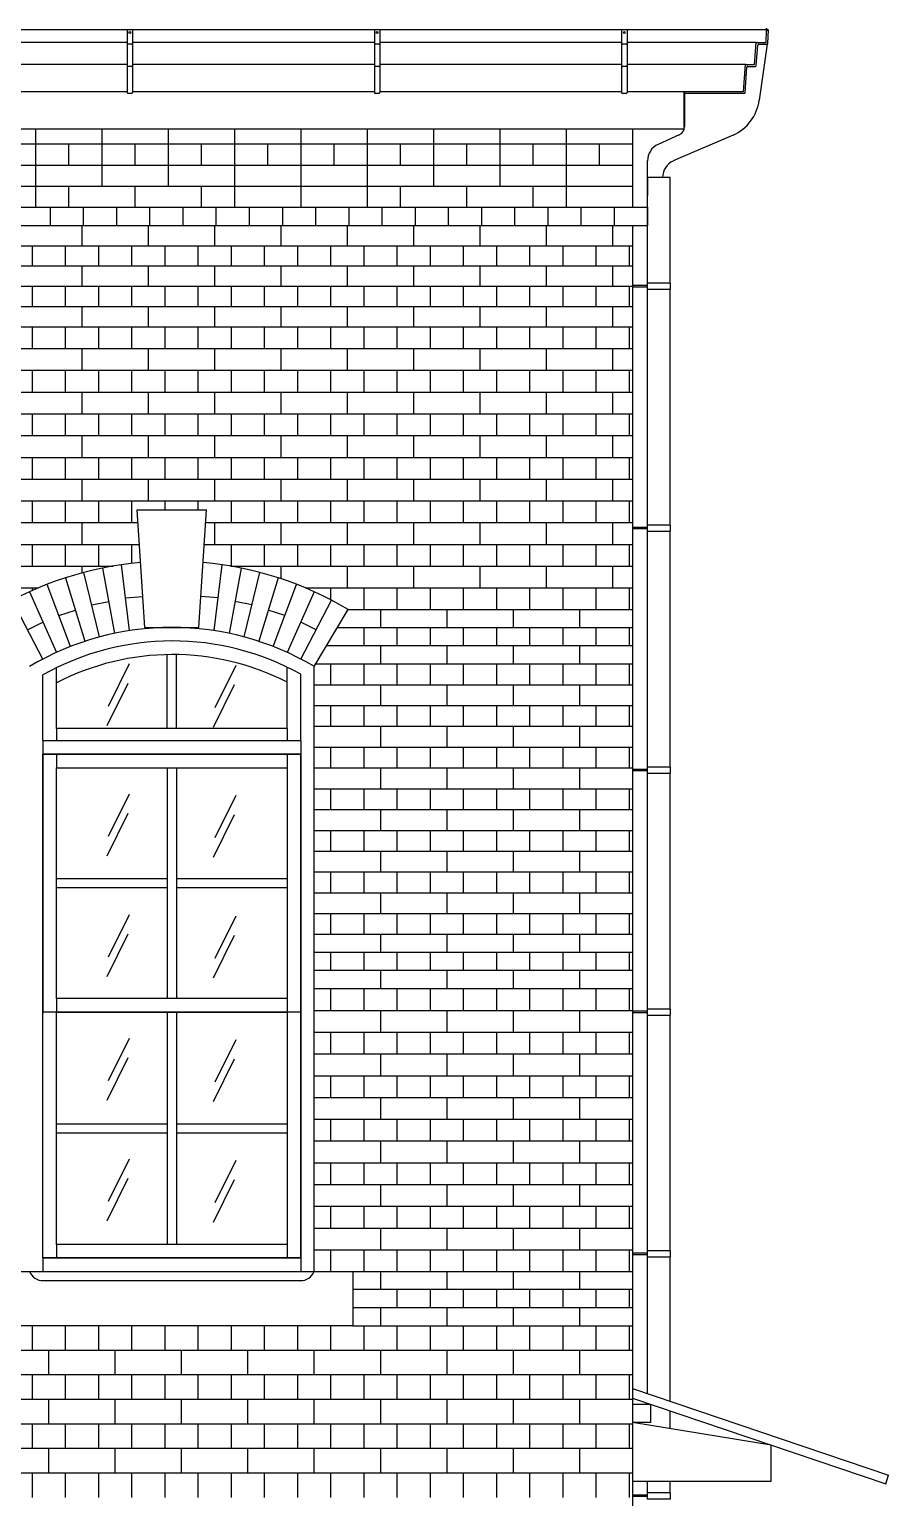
# Model space of a CAD drawing. Extents: x 101185 to 134825, y -129942 to -106182.
# Drawn here: x 125699 to 128549, y -121328 to -116461 of the extents above; entities that cross this region are included whole.
import ezdxf

# ---------------------------------------------------------------- set-up
doc = ezdxf.new("R2010")
doc.units = 0
doc.header["$LTSCALE"] = 50
doc.header["$MEASUREMENT"] = 0
for name, color, linetype in [('ele-3', 6, 'CONTINUOUS'), ('h', 5, 'CONTINUOUS'), ('HAT', 5, 'CONTINUOUS'), ('HATCH', 5, 'CONTINUOUS'), ('W-1', 3, 'CONTINUOUS'), ('WID', 4, 'CONTINUOUS')]:
    doc.layers.add(name, color=color, linetype=linetype)

msp = doc.modelspace()

# ---------------------------------------------------------------- linework, layer by layer
at = {"layer": 'ele-3'}
for p, q in [((123086.9, -117178.5), (127699.4, -117178.5)), ((123086.9, -117245.7), (127699.4, -117245.7)), ((123087.9, -117312.9), (127699.4, -117312.9)), ((123086.9, -117380.1), (127699.4, -117380.1)), ((123086.9, -117447.3), (127699.4, -117447.3)), ((126756.9, -118384.7), (127699.4, -118384.7)), ((127699.4, -118444.7), (126721.2, -118444.7)), ((127699.4, -118504.7), (126685.5, -118504.7)), ((126649.7, -118564.7), (127699.4, -118564.7)), ((127699.4, -119461.3), (126644.4, -119461.3)), ((127699.4, -119521.3), (126644.4, -119521.3)), ((127699.4, -119581.3), (126644.4, -119581.3)), ((127699.4, -119641.3), (126644.4, -119641.3)), ((126771.9, -120578.8), (127699.4, -120578.8)), ((127699.4, -120638.8), (126771.9, -120638.8)), ((127699.4, -120698.8), (126771.9, -120698.8)), ((126771.9, -120758.8), (127699.4, -120758.8))]:
    msp.add_line(p, q, dxfattribs=at)
for points in [[(125769.4, -117111.3), (125769.4, -117051.3)], [(125879.4, -117111.3), (125879.4, -117051.3)], [(125989.4, -117111.3), (125989.4, -117051.3)], [(126099.4, -117111.3), (126099.4, -117051.3)], [(126209.4, -117111.3), (126209.4, -117051.3)], [(126319.4, -117111.3), (126319.4, -117051.3)], [(126429.4, -117111.3), (126429.4, -117051.3)], [(126539.4, -117111.3), (126539.4, -117051.3)], [(126649.4, -117111.3), (126649.4, -117051.3)], [(126759.4, -117111.3), (126759.4, -117051.3)], [(126869.4, -117111.3), (126869.4, -117051.3)], [(126979.4, -117111.3), (126979.4, -117051.3)], [(127089.4, -117111.3), (127089.4, -117051.3)], [(127199.4, -117111.3), (127199.4, -117051.3)], [(127309.4, -117111.3), (127309.4, -117051.3)], [(127419.4, -117111.3), (127419.4, -117051.3)], [(127529.4, -117111.3), (127529.4, -117051.3)], [(127639.4, -117111.3), (127639.4, -117051.3)], [(125874.4, -117178.5), (125874.4, -117111.3)], [(126094.4, -117178.5), (126094.4, -117111.3)], [(126314.4, -117178.5), (126314.4, -117111.3)], [(126534.4, -117178.5), (126534.4, -117111.3)], [(126754.4, -117178.5), (126754.4, -117111.3)], [(126974.4, -117178.5), (126974.4, -117111.3)], [(127194.4, -117178.5), (127194.4, -117111.3)], [(127414.4, -117178.5), (127414.4, -117111.3)], [(127634.4, -117178.5), (127634.4, -117111.3)], [(125709.4, -117245.7), (125709.4, -117178.5)], [(125819.4, -117245.7), (125819.4, -117178.5)], [(125929.4, -117245.7), (125929.4, -117178.5)], [(126039.4, -117245.7), (126039.4, -117178.5)], [(126149.4, -117245.7), (126149.4, -117178.5)], [(126259.4, -117245.7), (126259.4, -117178.5)], [(126369.4, -117245.7), (126369.4, -117178.5)], [(126479.4, -117245.7), (126479.4, -117178.5)], [(126589.4, -117245.7), (126589.4, -117178.5)], [(126699.4, -117245.7), (126699.4, -117178.5)], [(126809.4, -117245.7), (126809.4, -117178.5)], [(126919.4, -117245.7), (126919.4, -117178.5)], [(127029.4, -117245.7), (127029.4, -117178.5)], [(127139.4, -117245.7), (127139.4, -117178.5)], [(127249.4, -117245.7), (127249.4, -117178.5)], [(127359.4, -117245.7), (127359.4, -117178.5)], [(127469.4, -117245.7), (127469.4, -117178.5)], [(127579.4, -117245.7), (127579.4, -117178.5)], [(127689.4, -117245.7), (127689.4, -117178.5)], [(125874.4, -117312.9), (125874.4, -117245.7)], [(126094.4, -117312.9), (126094.4, -117245.7)], [(126314.4, -117312.9), (126314.4, -117245.7)], [(126534.4, -117312.9), (126534.4, -117245.7)], [(126754.4, -117312.9), (126754.4, -117245.7)], [(126974.4, -117312.9), (126974.4, -117245.7)], [(127194.4, -117312.9), (127194.4, -117245.7)], [(127414.4, -117312.9), (127414.4, -117245.7)], [(127634.4, -117312.9), (127634.4, -117245.7)], [(125709.4, -117380.1), (125709.4, -117312.9)], [(125819.4, -117380.1), (125819.4, -117312.9)], [(125929.4, -117380.1), (125929.4, -117312.9)], [(126039.4, -117380.1), (126039.4, -117312.9)], [(126149.4, -117380.1), (126149.4, -117312.9)], [(126259.4, -117380.1), (126259.4, -117312.9)], [(126369.4, -117380.1), (126369.4, -117312.9)], [(126479.4, -117380.1), (126479.4, -117312.9)], [(126589.4, -117380.1), (126589.4, -117312.9)], [(126699.4, -117380.1), (126699.4, -117312.9)], [(126809.4, -117380.1), (126809.4, -117312.9)], [(126919.4, -117380.1), (126919.4, -117312.9)], [(127029.4, -117380.1), (127029.4, -117312.9)], [(127139.4, -117380.1), (127139.4, -117312.9)], [(127249.4, -117380.1), (127249.4, -117312.9)], [(127359.4, -117380.1), (127359.4, -117312.9)], [(127469.4, -117380.1), (127469.4, -117312.9)], [(127579.4, -117380.1), (127579.4, -117312.9)], [(127689.4, -117380.1), (127689.4, -117312.9)], [(125874.4, -117447.3), (125874.4, -117380.1)], [(126094.4, -117447.3), (126094.4, -117380.1)], [(126314.4, -117447.3), (126314.4, -117380.1)], [(126534.4, -117447.3), (126534.4, -117380.1)], [(126754.4, -117447.3), (126754.4, -117380.1)], [(126974.4, -117447.3), (126974.4, -117380.1)], [(127194.4, -117447.3), (127194.4, -117380.1)], [(127414.4, -117447.3), (127414.4, -117380.1)], [(127634.4, -117447.3), (127634.4, -117380.1)], [(126864.4, -118444.7), (126864.4, -118384.7)], [(127084.4, -118444.7), (127084.4, -118384.7)], [(127304.4, -118444.7), (127304.4, -118384.7)], [(127524.4, -118444.7), (127524.4, -118384.7)], [(126809.4, -118504.7), (126809.4, -118444.7)], [(126919.4, -118504.7), (126919.4, -118444.7)], [(127029.4, -118504.7), (127029.4, -118444.7)], [(127139.4, -118504.7), (127139.4, -118444.7)], [(127249.4, -118504.7), (127249.4, -118444.7)], [(127359.4, -118504.7), (127359.4, -118444.7)], [(127469.4, -118504.7), (127469.4, -118444.7)], [(127579.4, -118504.7), (127579.4, -118444.7)], [(127689.4, -118504.7), (127689.4, -118444.7)], [(126864.4, -118564.7), (126864.4, -118504.7)], [(127084.4, -118564.7), (127084.4, -118504.7)], [(127304.4, -118564.7), (127304.4, -118504.7)], [(127524.4, -118564.7), (127524.4, -118504.7)], [(126864.4, -119521.3), (126864.4, -119461.3)], [(127084.4, -119521.3), (127084.4, -119461.3)], [(127304.4, -119521.3), (127304.4, -119461.3)], [(127524.4, -119521.3), (127524.4, -119461.3)], [(126699.4, -119581.3), (126699.4, -119521.3)], [(126809.4, -119581.3), (126809.4, -119521.3)], [(126919.4, -119581.3), (126919.4, -119521.3)], [(127029.4, -119581.3), (127029.4, -119521.3)], [(127139.4, -119581.3), (127139.4, -119521.3)], [(127249.4, -119581.3), (127249.4, -119521.3)], [(127359.4, -119581.3), (127359.4, -119521.3)], [(127469.4, -119581.3), (127469.4, -119521.3)], [(127579.4, -119581.3), (127579.4, -119521.3)], [(127689.4, -119581.3), (127689.4, -119521.3)], [(126864.4, -119641.3), (126864.4, -119581.3)], [(127084.4, -119641.3), (127084.4, -119581.3)], [(127304.4, -119641.3), (127304.4, -119581.3)], [(127524.4, -119641.3), (127524.4, -119581.3)], [(126864.4, -120638.8), (126864.4, -120578.8)], [(127084.4, -120638.8), (127084.4, -120578.8)], [(127304.4, -120638.8), (127304.4, -120578.8)], [(127524.4, -120638.8), (127524.4, -120578.8)], [(126919.4, -120698.8), (126919.4, -120638.8)], [(127029.4, -120698.8), (127029.4, -120638.8)], [(127139.4, -120698.8), (127139.4, -120638.8)], [(127249.4, -120698.8), (127249.4, -120638.8)], [(127359.4, -120698.8), (127359.4, -120638.8)], [(127469.4, -120698.8), (127469.4, -120638.8)], [(127579.4, -120698.8), (127579.4, -120638.8)], [(127689.4, -120698.8), (127689.4, -120638.8)], [(126864.4, -120758.8), (126864.4, -120698.8)], [(127084.4, -120758.8), (127084.4, -120698.8)], [(127304.4, -120758.8), (127304.4, -120698.8)], [(127524.4, -120758.8), (127524.4, -120698.8)]]:
    msp.add_lwpolyline(points, dxfattribs=at)
at = {"layer": 'h'}
for p, q in [((123090.7, -116841.3), (127699.4, -116841.3)), ((123082.3, -116911.3), (127699.4, -116911.3)), ((123086.9, -116981.3), (127699.4, -116981.3)), ((123086.9, -117519.4), (127699.4, -117519.4)), ((123086.9, -117591.5), (127699.4, -117591.5)), ((123086.9, -117663.6), (127699.4, -117663.6)), ((123086.9, -117735.7), (127699.4, -117735.7)), ((123086.9, -117807.9), (127699.4, -117807.9)), ((123086.9, -117880), (127699.4, -117880)), ((123086.9, -117952.1), (127699.4, -117952.1)), ((123086.9, -118024.2), (127699.4, -118024.2)), ((124024.1, -118096.3), (126059.6, -118096.3)), ((126284.1, -118096.3), (127699.4, -118096.3)), ((124019.5, -118168.4), (126064.2, -118168.4)), ((126279.5, -118168.4), (127699.4, -118168.4)), ((124106.8, -118240.5), (125976.9, -118240.5)), ((125932.5, -118475.3), (125879.9, -118261.7)), ((125941.9, -118247.1), (125981.8, -118463.5)), ((126031.8, -118454.5), (126004.7, -118236)), ((126311.9, -118454.5), (126339, -118236)), ((126401.8, -118247.1), (126361.9, -118463.5)), ((126366.8, -118240.5), (127699.4, -118240.5)), ((126411.2, -118475.3), (126463.8, -118261.7)), ((124353.8, -118312.6), (125729.9, -118312.6)), ((125836, -118507), (125758.6, -118301)), ((125818.7, -118279.7), (125883.8, -118489.8)), ((126525, -118279.7), (126459.9, -118489.8)), ((126507.7, -118507), (126585.1, -118301)), ((126613.8, -118312.6), (127699.4, -118312.6)), ((125743.7, -118549), (125642.5, -118353.7)), ((125699.8, -118325.7), (125789.3, -118526.7)), ((125906.2, -118368.5), (125962.4, -118358.1)), ((126018.2, -118345.2), (126075.3, -118341.6)), ((126325.5, -118345.2), (126268.4, -118341.6)), ((126437.5, -118368.5), (126381.3, -118358.1)), ((126643.9, -118325.7), (126554.4, -118526.7)), ((126600, -118549), (126701.2, -118353.7)), ((125797.3, -118404), (125852, -118387.1)), ((126546.4, -118404), (126491.7, -118387.1)), ((125693.1, -118451.3), (125744.5, -118426.2)), ((126650.6, -118451.3), (126599.2, -118426.2)), ((126030.7, -118565), (125961.1, -118705.7)), ((126383.6, -118569.5), (126314.1, -118710.2)), ((126025.9, -118629.8), (125956.3, -118770.5)), ((126378.9, -118634.3), (126309.3, -118775)), ((126644.4, -118633.7), (127699.4, -118633.7)), ((126644.4, -118702.7), (127699.4, -118702.7)), ((126644.4, -118771.6), (127699.4, -118771.6)), ((126644.4, -118840.6), (127699.4, -118840.6)), ((126644.4, -118909.6), (127699.4, -118909.6)), ((126644.4, -118978.6), (127699.4, -118978.6)), ((126030.7, -118996), (125961.1, -119136.7)), ((126383.6, -119000.4), (126314.1, -119141.1)), ((126025.9, -119060.8), (125956.3, -119201.5)), ((126378.9, -119065.3), (126309.3, -119206)), ((126644.4, -119047.5), (127699.4, -119047.5)), ((126644.4, -119116.5), (127699.4, -119116.5)), ((126644.4, -119185.5), (127699.4, -119185.5)), ((126644.4, -119254.4), (127699.4, -119254.4)), ((126644.4, -119323.4), (127699.4, -119323.4)), ((126030.7, -119396), (125961.1, -119536.7)), ((126383.6, -119400.4), (126314.1, -119541.1)), ((126644.4, -119392.4), (127699.4, -119392.4)), ((126025.9, -119460.8), (125956.3, -119601.5)), ((126378.9, -119465.3), (126309.3, -119606)), ((126644.4, -119713.5), (127699.4, -119713.5)), ((126030.7, -119806), (125961.1, -119946.7)), ((126383.6, -119810.4), (126314.1, -119951.1)), ((126644.4, -119785.6), (127699.4, -119785.6)), ((126644.4, -119857.7), (127699.4, -119857.7)), ((126025.9, -119870.8), (125956.3, -120011.5)), ((126378.9, -119875.3), (126309.3, -120016)), ((126644.4, -119929.8), (127699.4, -119929.8)), ((126644.4, -120001.9), (127699.4, -120001.9)), ((126644.4, -120074), (127699.4, -120074)), ((126644.4, -120146.1), (127699.4, -120146.1)), ((126030.7, -120206), (125961.1, -120346.7)), ((126383.6, -120210.4), (126314.1, -120351.1)), ((126644.4, -120218.2), (127699.4, -120218.2)), ((126025.9, -120270.8), (125956.3, -120411.5)), ((126378.9, -120275.3), (126309.3, -120416)), ((126644.4, -120290.3), (127699.4, -120290.3)), ((126644.4, -120362.4), (127699.4, -120362.4)), ((126644.4, -120434.6), (127699.4, -120434.6)), ((126644.4, -120506.7), (127699.4, -120506.7)), ((127699.4, -120840.1), (123086.9, -120840.1)), ((127699.4, -120921.5), (123086.9, -120921.5)), ((127699.4, -121002.8), (123086.9, -121002.8)), ((127699.4, -121084.2), (123086.9, -121084.2)), ((127699.4, -121165.5), (123086.9, -121165.5)), ((127699.4, -121246.9), (123086.9, -121246.9))]:
    msp.add_line(p, q, dxfattribs=at)
for points in [[(125719.4, -116791.3), (125719.4, -116841.3)], [(125939.4, -116791.3), (125939.4, -116841.3)], [(126159.4, -116791.3), (126159.4, -116841.3)], [(126379.4, -116791.3), (126379.4, -116841.3)], [(126599.4, -116791.3), (126599.4, -116841.3)], [(126819.4, -116791.3), (126819.4, -116841.3)], [(127039.4, -116791.3), (127039.4, -116841.3)], [(127259.4, -116791.3), (127259.4, -116841.3)], [(127479.4, -116791.3), (127479.4, -116841.3)], [(125719.4, -116841.3), (125719.4, -116911.3)], [(125829.4, -116841.3), (125829.4, -116911.3)], [(125939.4, -116841.3), (125939.4, -116911.3)], [(126049.4, -116841.3), (126049.4, -116911.3)], [(126159.4, -116841.3), (126159.4, -116911.3)], [(126269.4, -116841.3), (126269.4, -116911.3)], [(126379.4, -116841.3), (126379.4, -116911.3)], [(126489.4, -116841.3), (126489.4, -116911.3)], [(126599.4, -116841.3), (126599.4, -116911.3)], [(126709.4, -116841.3), (126709.4, -116911.3)], [(126819.4, -116841.3), (126819.4, -116911.3)], [(126929.4, -116841.3), (126929.4, -116911.3)], [(127039.4, -116841.3), (127039.4, -116911.3)], [(127149.4, -116841.3), (127149.4, -116911.3)], [(127259.4, -116841.3), (127259.4, -116911.3)], [(127369.4, -116841.3), (127369.4, -116911.3)], [(127479.4, -116841.3), (127479.4, -116911.3)], [(127589.4, -116841.3), (127589.4, -116911.3)], [(125719.4, -116911.3), (125719.4, -116981.3)], [(125939.4, -116911.3), (125939.4, -116981.3)], [(126159.4, -116911.3), (126159.4, -116981.3)], [(126379.4, -116911.3), (126379.4, -116981.3)], [(126599.4, -116911.3), (126599.4, -116981.3)], [(126819.4, -116911.3), (126819.4, -116981.3)], [(127039.4, -116911.3), (127039.4, -116981.3)], [(127259.4, -116911.3), (127259.4, -116981.3)], [(127479.4, -116911.3), (127479.4, -116981.3)], [(125719.4, -116981.3), (125719.4, -117051.3)], [(125829.4, -116981.3), (125829.4, -117051.3)], [(126049.4, -116981.3), (126049.4, -117051.3)], [(126269.4, -116981.3), (126269.4, -117051.3)], [(126379.4, -116981.3), (126379.4, -117051.3)], [(126599.4, -116981.3), (126599.4, -117051.3)], [(126819.4, -116981.3), (126819.4, -117051.3)], [(126929.4, -116981.3), (126929.4, -117051.3)], [(127149.4, -116981.3), (127149.4, -117051.3)], [(127369.4, -116981.3), (127369.4, -117051.3)], [(127479.4, -116981.3), (127479.4, -117051.3)], [(127699.4, -117111.3), (127699.4, -123206.3)], [(125709.4, -117519.4), (125709.4, -117447.3)], [(125819.4, -117519.4), (125819.4, -117447.3)], [(125929.4, -117519.4), (125929.4, -117447.3)], [(126039.4, -117519.4), (126039.4, -117447.3)], [(126149.4, -117519.4), (126149.4, -117447.3)], [(126259.4, -117519.4), (126259.4, -117447.3)], [(126369.4, -117519.4), (126369.4, -117447.3)], [(126479.4, -117519.4), (126479.4, -117447.3)], [(126589.4, -117519.4), (126589.4, -117447.3)], [(126699.4, -117519.4), (126699.4, -117447.3)], [(126809.4, -117519.4), (126809.4, -117447.3)], [(126919.4, -117519.4), (126919.4, -117447.3)], [(127029.4, -117519.4), (127029.4, -117447.3)], [(127139.4, -117519.4), (127139.4, -117447.3)], [(127249.4, -117519.4), (127249.4, -117447.3)], [(127359.4, -117519.4), (127359.4, -117447.3)], [(127469.4, -117519.4), (127469.4, -117447.3)], [(127579.4, -117519.4), (127579.4, -117447.3)], [(127689.4, -117519.4), (127689.4, -117447.3)], [(125874.4, -117591.5), (125874.4, -117519.4)], [(126094.4, -117591.5), (126094.4, -117519.4)], [(126314.4, -117591.5), (126314.4, -117519.4)], [(126534.4, -117591.5), (126534.4, -117519.4)], [(126754.4, -117591.5), (126754.4, -117519.4)], [(126974.4, -117591.5), (126974.4, -117519.4)], [(127194.4, -117591.5), (127194.4, -117519.4)], [(127414.4, -117591.5), (127414.4, -117519.4)], [(127634.4, -117591.5), (127634.4, -117519.4)], [(125709.4, -117663.6), (125709.4, -117591.5)], [(125819.4, -117663.6), (125819.4, -117591.5)], [(125929.4, -117663.6), (125929.4, -117591.5)], [(126039.4, -117663.6), (126039.4, -117591.5)], [(126149.4, -117663.6), (126149.4, -117591.5)], [(126259.4, -117663.6), (126259.4, -117591.5)], [(126369.4, -117663.6), (126369.4, -117591.5)], [(126479.4, -117663.6), (126479.4, -117591.5)], [(126589.4, -117663.6), (126589.4, -117591.5)], [(126699.4, -117663.6), (126699.4, -117591.5)], [(126809.4, -117663.6), (126809.4, -117591.5)], [(126919.4, -117663.6), (126919.4, -117591.5)], [(127029.4, -117663.6), (127029.4, -117591.5)], [(127139.4, -117663.6), (127139.4, -117591.5)], [(127249.4, -117663.6), (127249.4, -117591.5)], [(127359.4, -117663.6), (127359.4, -117591.5)], [(127469.4, -117663.6), (127469.4, -117591.5)], [(127579.4, -117663.6), (127579.4, -117591.5)], [(127689.4, -117663.6), (127689.4, -117591.5)], [(125874.4, -117735.7), (125874.4, -117663.6)], [(126094.4, -117735.7), (126094.4, -117663.6)], [(126314.4, -117735.7), (126314.4, -117663.6)], [(126534.4, -117735.7), (126534.4, -117663.6)], [(126754.4, -117735.7), (126754.4, -117663.6)], [(126974.4, -117735.7), (126974.4, -117663.6)], [(127194.4, -117735.7), (127194.4, -117663.6)], [(127414.4, -117735.7), (127414.4, -117663.6)], [(127634.4, -117735.7), (127634.4, -117663.6)], [(125709.4, -117807.9), (125709.4, -117735.7)], [(125819.4, -117807.9), (125819.4, -117735.7)], [(125929.4, -117807.9), (125929.4, -117735.7)], [(126039.4, -117807.9), (126039.4, -117735.7)], [(126149.4, -117807.9), (126149.4, -117735.7)], [(126259.4, -117807.9), (126259.4, -117735.7)], [(126369.4, -117807.9), (126369.4, -117735.7)], [(126479.4, -117807.9), (126479.4, -117735.7)], [(126589.4, -117807.9), (126589.4, -117735.7)], [(126699.4, -117807.9), (126699.4, -117735.7)], [(126809.4, -117807.9), (126809.4, -117735.7)], [(126919.4, -117807.9), (126919.4, -117735.7)], [(127029.4, -117807.9), (127029.4, -117735.7)], [(127139.4, -117807.9), (127139.4, -117735.7)], [(127249.4, -117807.9), (127249.4, -117735.7)], [(127359.4, -117807.9), (127359.4, -117735.7)], [(127469.4, -117807.9), (127469.4, -117735.7)], [(127579.4, -117807.9), (127579.4, -117735.7)], [(127689.4, -117807.9), (127689.4, -117735.7)], [(125874.4, -117880), (125874.4, -117807.9)], [(126094.4, -117880), (126094.4, -117807.9)], [(126314.4, -117880), (126314.4, -117807.9)], [(126534.4, -117880), (126534.4, -117807.9)], [(126754.4, -117880), (126754.4, -117807.9)], [(126974.4, -117880), (126974.4, -117807.9)], [(127194.4, -117880), (127194.4, -117807.9)], [(127414.4, -117880), (127414.4, -117807.9)], [(127634.4, -117880), (127634.4, -117807.9)], [(125709.4, -117952.1), (125709.4, -117880)], [(125819.4, -117952.1), (125819.4, -117880)], [(125929.4, -117952.1), (125929.4, -117880)], [(126039.4, -117952.1), (126039.4, -117880)], [(126149.4, -117952.1), (126149.4, -117880)], [(126259.4, -117952.1), (126259.4, -117880)], [(126369.4, -117952.1), (126369.4, -117880)], [(126479.4, -117952.1), (126479.4, -117880)], [(126589.4, -117952.1), (126589.4, -117880)], [(126699.4, -117952.1), (126699.4, -117880)], [(126809.4, -117952.1), (126809.4, -117880)], [(126919.4, -117952.1), (126919.4, -117880)], [(127029.4, -117952.1), (127029.4, -117880)], [(127139.4, -117952.1), (127139.4, -117880)], [(127249.4, -117952.1), (127249.4, -117880)], [(127359.4, -117952.1), (127359.4, -117880)], [(127469.4, -117952.1), (127469.4, -117880)], [(127579.4, -117952.1), (127579.4, -117880)], [(127689.4, -117952.1), (127689.4, -117880)], [(125874.4, -118024.2), (125874.4, -117952.1)], [(126094.4, -118024.2), (126094.4, -117952.1)], [(126314.4, -118024.2), (126314.4, -117952.1)], [(126534.4, -118024.2), (126534.4, -117952.1)], [(126754.4, -118024.2), (126754.4, -117952.1)], [(126974.4, -118024.2), (126974.4, -117952.1)], [(127194.4, -118024.2), (127194.4, -117952.1)], [(127414.4, -118024.2), (127414.4, -117952.1)], [(127634.4, -118024.2), (127634.4, -117952.1)], [(125709.4, -118096.3), (125709.4, -118024.2)], [(125819.4, -118096.3), (125819.4, -118024.2)], [(125929.4, -118096.3), (125929.4, -118024.2)], [(126039.4, -118096.3), (126039.4, -118024.2)], [(126149.4, -118053.8), (126149.4, -118024.2)], [(126259.4, -118053.8), (126259.4, -118024.2)], [(126369.4, -118096.3), (126369.4, -118024.2)], [(126479.4, -118096.3), (126479.4, -118024.2)], [(126589.4, -118096.3), (126589.4, -118024.2)], [(126699.4, -118096.3), (126699.4, -118024.2)], [(126809.4, -118096.3), (126809.4, -118024.2)], [(126919.4, -118096.3), (126919.4, -118024.2)], [(127029.4, -118096.3), (127029.4, -118024.2)], [(127139.4, -118096.3), (127139.4, -118024.2)], [(127249.4, -118096.3), (127249.4, -118024.2)], [(127359.4, -118096.3), (127359.4, -118024.2)], [(127469.4, -118096.3), (127469.4, -118024.2)], [(127579.4, -118096.3), (127579.4, -118024.2)], [(127689.4, -118096.3), (127689.4, -118024.2)], [(125874.4, -118168.4), (125874.4, -118096.3)], [(126314.4, -118168.4), (126314.4, -118096.3)], [(126534.4, -118168.4), (126534.4, -118096.3)], [(126754.4, -118168.4), (126754.4, -118096.3)], [(126974.4, -118168.4), (126974.4, -118096.3)], [(127194.4, -118168.4), (127194.4, -118096.3)], [(127414.4, -118168.4), (127414.4, -118096.3)], [(127634.4, -118168.4), (127634.4, -118096.3)], [(125709.4, -118240.5), (125709.4, -118168.4)], [(125819.4, -118240.5), (125819.4, -118168.4)], [(125929.4, -118240.5), (125929.4, -118168.4)], [(126039.4, -118231.5), (126039.4, -118168.4)], [(126369.4, -118240.5), (126369.4, -118168.4)], [(126479.4, -118240.5), (126479.4, -118168.4)], [(126589.4, -118240.5), (126589.4, -118168.4)], [(126699.4, -118240.5), (126699.4, -118168.4)], [(126809.4, -118240.5), (126809.4, -118168.4)], [(126919.4, -118240.5), (126919.4, -118168.4)], [(127029.4, -118240.5), (127029.4, -118168.4)], [(127139.4, -118240.5), (127139.4, -118168.4)], [(127249.4, -118240.5), (127249.4, -118168.4)], [(127359.4, -118240.5), (127359.4, -118168.4)], [(127469.4, -118240.5), (127469.4, -118168.4)], [(127579.4, -118240.5), (127579.4, -118168.4)], [(127689.4, -118240.5), (127689.4, -118168.4)], [(125874.4, -118263.1), (125874.4, -118240.5)], [(126534.4, -118282.7), (126534.4, -118240.5)], [(126754.4, -118312.6), (126754.4, -118240.5)], [(126974.4, -118312.6), (126974.4, -118240.5)], [(127194.4, -118312.6), (127194.4, -118240.5)], [(127414.4, -118312.6), (127414.4, -118240.5)], [(127634.4, -118312.6), (127634.4, -118240.5)], [(125709.4, -118321.5), (125709.4, -118312.6)], [(126699.4, -118352.7), (126699.4, -118312.6)], [(126809.4, -118384.7), (126809.4, -118312.6)], [(126919.4, -118384.7), (126919.4, -118312.6)], [(127029.4, -118384.7), (127029.4, -118312.6)], [(127139.4, -118384.7), (127139.4, -118312.6)], [(127249.4, -118384.7), (127249.4, -118312.6)], [(127359.4, -118384.7), (127359.4, -118312.6)], [(127469.4, -118384.7), (127469.4, -118312.6)], [(127579.4, -118384.7), (127579.4, -118312.6)], [(127689.4, -118384.7), (127689.4, -118312.6)], [(126699.4, -118633.7), (126699.4, -118564.7)], [(126809.4, -118633.7), (126809.4, -118564.7)], [(126919.4, -118633.7), (126919.4, -118564.7)], [(127029.4, -118633.7), (127029.4, -118564.7)], [(127139.4, -118633.7), (127139.4, -118564.7)], [(127249.4, -118633.7), (127249.4, -118564.7)], [(127359.4, -118633.7), (127359.4, -118564.7)], [(127469.4, -118633.7), (127469.4, -118564.7)], [(127579.4, -118633.7), (127579.4, -118564.7)], [(127689.4, -118633.7), (127689.4, -118564.7)], [(126864.4, -118702.7), (126864.4, -118633.7)], [(127084.4, -118702.7), (127084.4, -118633.7)], [(127304.4, -118702.7), (127304.4, -118633.7)], [(127524.4, -118702.7), (127524.4, -118633.7)], [(126699.4, -118771.6), (126699.4, -118702.7)], [(126809.4, -118771.6), (126809.4, -118702.7)], [(126919.4, -118771.6), (126919.4, -118702.7)], [(127029.4, -118771.6), (127029.4, -118702.7)], [(127139.4, -118771.6), (127139.4, -118702.7)], [(127249.4, -118771.6), (127249.4, -118702.7)], [(127359.4, -118771.6), (127359.4, -118702.7)], [(127469.4, -118771.6), (127469.4, -118702.7)], [(127579.4, -118771.6), (127579.4, -118702.7)], [(127689.4, -118771.6), (127689.4, -118702.7)], [(126864.4, -118840.6), (126864.4, -118771.6)], [(127084.4, -118840.6), (127084.4, -118771.6)], [(127304.4, -118840.6), (127304.4, -118771.6)], [(127524.4, -118840.6), (127524.4, -118771.6)], [(126699.4, -118909.6), (126699.4, -118840.6)], [(126809.4, -118909.6), (126809.4, -118840.6)], [(126919.4, -118909.6), (126919.4, -118840.6)], [(127029.4, -118909.6), (127029.4, -118840.6)], [(127139.4, -118909.6), (127139.4, -118840.6)], [(127249.4, -118909.6), (127249.4, -118840.6)], [(127359.4, -118909.6), (127359.4, -118840.6)], [(127469.4, -118909.6), (127469.4, -118840.6)], [(127579.4, -118909.6), (127579.4, -118840.6)], [(127689.4, -118909.6), (127689.4, -118840.6)], [(126864.4, -118978.5), (126864.4, -118909.6)], [(127084.4, -118978.5), (127084.4, -118909.6)], [(127304.4, -118978.5), (127304.4, -118909.6)], [(127524.4, -118978.5), (127524.4, -118909.6)], [(126699.4, -119047.5), (126699.4, -118978.6)], [(126809.4, -119047.5), (126809.4, -118978.6)], [(126919.4, -119047.5), (126919.4, -118978.6)], [(127029.4, -119047.5), (127029.4, -118978.6)], [(127139.4, -119047.5), (127139.4, -118978.6)], [(127249.4, -119047.5), (127249.4, -118978.6)], [(127359.4, -119047.5), (127359.4, -118978.6)], [(127469.4, -119047.5), (127469.4, -118978.6)], [(127579.4, -119047.5), (127579.4, -118978.6)], [(127689.4, -119047.5), (127689.4, -118978.6)], [(126864.4, -119116.5), (126864.4, -119047.5)], [(127084.4, -119116.5), (127084.4, -119047.5)], [(127304.4, -119116.5), (127304.4, -119047.5)], [(127524.4, -119116.5), (127524.4, -119047.5)], [(126699.4, -119185.5), (126699.4, -119116.5)], [(126809.4, -119185.5), (126809.4, -119116.5)], [(126919.4, -119185.5), (126919.4, -119116.5)], [(127029.4, -119185.5), (127029.4, -119116.5)], [(127139.4, -119185.5), (127139.4, -119116.5)], [(127249.4, -119185.5), (127249.4, -119116.5)], [(127359.4, -119185.5), (127359.4, -119116.5)], [(127469.4, -119185.5), (127469.4, -119116.5)], [(127579.4, -119185.5), (127579.4, -119116.5)], [(127689.4, -119185.5), (127689.4, -119116.5)], [(126864.4, -119254.4), (126864.4, -119185.5)], [(127084.4, -119254.4), (127084.4, -119185.5)], [(127304.4, -119254.4), (127304.4, -119185.5)], [(127524.4, -119254.4), (127524.4, -119185.5)], [(126699.4, -119323.4), (126699.4, -119254.4)], [(126809.4, -119323.4), (126809.4, -119254.4)], [(126919.4, -119323.4), (126919.4, -119254.4)], [(127029.4, -119323.4), (127029.4, -119254.4)], [(127139.4, -119323.4), (127139.4, -119254.4)], [(127249.4, -119323.4), (127249.4, -119254.4)], [(127359.4, -119323.4), (127359.4, -119254.4)], [(127469.4, -119323.4), (127469.4, -119254.4)], [(127579.4, -119323.4), (127579.4, -119254.4)], [(127689.4, -119323.4), (127689.4, -119254.4)], [(126864.4, -119392.4), (126864.4, -119323.4)], [(127084.4, -119392.4), (127084.4, -119323.4)], [(127304.4, -119392.4), (127304.4, -119323.4)], [(127524.4, -119392.4), (127524.4, -119323.4)], [(126699.4, -119461.3), (126699.4, -119392.4)], [(126809.4, -119461.3), (126809.4, -119392.4)], [(126919.4, -119461.3), (126919.4, -119392.4)], [(127029.4, -119461.3), (127029.4, -119392.4)], [(127139.4, -119461.3), (127139.4, -119392.4)], [(127249.4, -119461.3), (127249.4, -119392.4)], [(127359.4, -119461.3), (127359.4, -119392.4)], [(127469.4, -119461.3), (127469.4, -119392.4)], [(127579.4, -119461.3), (127579.4, -119392.4)], [(127689.4, -119461.3), (127689.4, -119392.4)], [(126699.4, -119713.5), (126699.4, -119641.3)], [(126809.4, -119713.5), (126809.4, -119641.3)], [(126919.4, -119713.5), (126919.4, -119641.3)], [(127029.4, -119713.5), (127029.4, -119641.3)], [(127139.4, -119713.5), (127139.4, -119641.3)], [(127249.4, -119713.5), (127249.4, -119641.3)], [(127359.4, -119713.5), (127359.4, -119641.3)], [(127469.4, -119713.5), (127469.4, -119641.3)], [(127579.4, -119713.5), (127579.4, -119641.3)], [(127689.4, -119713.5), (127689.4, -119641.3)], [(126864.4, -119785.6), (126864.4, -119713.5)], [(127084.4, -119785.6), (127084.4, -119713.5)], [(127304.4, -119785.6), (127304.4, -119713.5)], [(127524.4, -119785.6), (127524.4, -119713.5)], [(126699.4, -119857.7), (126699.4, -119785.6)], [(126809.4, -119857.7), (126809.4, -119785.6)], [(126919.4, -119857.7), (126919.4, -119785.6)], [(127029.4, -119857.7), (127029.4, -119785.6)], [(127139.4, -119857.7), (127139.4, -119785.6)], [(127249.4, -119857.7), (127249.4, -119785.6)], [(127359.4, -119857.7), (127359.4, -119785.6)], [(127469.4, -119857.7), (127469.4, -119785.6)], [(127579.4, -119857.7), (127579.4, -119785.6)], [(127689.4, -119857.7), (127689.4, -119785.6)], [(126864.4, -119929.8), (126864.4, -119857.7)], [(127084.4, -119929.8), (127084.4, -119857.7)], [(127304.4, -119929.8), (127304.4, -119857.7)], [(127524.4, -119929.8), (127524.4, -119857.7)], [(126699.4, -120001.9), (126699.4, -119929.8)], [(126809.4, -120001.9), (126809.4, -119929.8)], [(126919.4, -120001.9), (126919.4, -119929.8)], [(127029.4, -120001.9), (127029.4, -119929.8)], [(127139.4, -120001.9), (127139.4, -119929.8)], [(127249.4, -120001.9), (127249.4, -119929.8)], [(127359.4, -120001.9), (127359.4, -119929.8)], [(127469.4, -120001.9), (127469.4, -119929.8)], [(127579.4, -120001.9), (127579.4, -119929.8)], [(127689.4, -120001.9), (127689.4, -119929.8)], [(126864.4, -120074), (126864.4, -120001.9)], [(127084.4, -120074), (127084.4, -120001.9)], [(127304.4, -120074), (127304.4, -120001.9)], [(127524.4, -120074), (127524.4, -120001.9)], [(126699.4, -120146.1), (126699.4, -120074)], [(126809.4, -120146.1), (126809.4, -120074)], [(126919.4, -120146.1), (126919.4, -120074)], [(127029.4, -120146.1), (127029.4, -120074)], [(127139.4, -120146.1), (127139.4, -120074)], [(127249.4, -120146.1), (127249.4, -120074)], [(127359.4, -120146.1), (127359.4, -120074)], [(127469.4, -120146.1), (127469.4, -120074)], [(127579.4, -120146.1), (127579.4, -120074)], [(127689.4, -120146.1), (127689.4, -120074)], [(126864.4, -120218.2), (126864.4, -120146.1)], [(127084.4, -120218.2), (127084.4, -120146.1)], [(127304.4, -120218.2), (127304.4, -120146.1)], [(127524.4, -120218.2), (127524.4, -120146.1)], [(126699.4, -120290.3), (126699.4, -120218.2)], [(126809.4, -120290.3), (126809.4, -120218.2)], [(126919.4, -120290.3), (126919.4, -120218.2)], [(127029.4, -120290.3), (127029.4, -120218.2)], [(127139.4, -120290.3), (127139.4, -120218.2)], [(127249.4, -120290.3), (127249.4, -120218.2)], [(127359.4, -120290.3), (127359.4, -120218.2)], [(127469.4, -120290.3), (127469.4, -120218.2)], [(127579.4, -120290.3), (127579.4, -120218.2)], [(127689.4, -120290.3), (127689.4, -120218.2)], [(126864.4, -120362.4), (126864.4, -120290.3)], [(127084.4, -120362.4), (127084.4, -120290.3)], [(127304.4, -120362.4), (127304.4, -120290.3)], [(127524.4, -120362.4), (127524.4, -120290.3)], [(126699.4, -120434.6), (126699.4, -120362.4)], [(126809.4, -120434.6), (126809.4, -120362.4)], [(126919.4, -120434.6), (126919.4, -120362.4)], [(127029.4, -120434.6), (127029.4, -120362.4)], [(127139.4, -120434.6), (127139.4, -120362.4)], [(127249.4, -120434.6), (127249.4, -120362.4)], [(127359.4, -120434.6), (127359.4, -120362.4)], [(127469.4, -120434.6), (127469.4, -120362.4)], [(127579.4, -120434.6), (127579.4, -120362.4)], [(127689.4, -120434.6), (127689.4, -120362.4)], [(126864.4, -120506.7), (126864.4, -120434.6)], [(127084.4, -120506.7), (127084.4, -120434.6)], [(127304.4, -120506.7), (127304.4, -120434.6)], [(127524.4, -120506.7), (127524.4, -120434.6)], [(126699.4, -120578.8), (126699.4, -120506.7)], [(126809.4, -120578.8), (126809.4, -120506.7)], [(126919.4, -120578.8), (126919.4, -120506.7)], [(127029.4, -120578.8), (127029.4, -120506.7)], [(127139.4, -120578.8), (127139.4, -120506.7)], [(127249.4, -120578.8), (127249.4, -120506.7)], [(127359.4, -120578.8), (127359.4, -120506.7)], [(127469.4, -120578.8), (127469.4, -120506.7)], [(127579.4, -120578.8), (127579.4, -120506.7)], [(127689.4, -120578.8), (127689.4, -120506.7)], [(125709.4, -120840.1), (125709.4, -120758.8)], [(125819.4, -120840.1), (125819.4, -120758.8)], [(125929.4, -120840.1), (125929.4, -120758.8)], [(126039.4, -120840.1), (126039.4, -120758.8)], [(126149.4, -120840.1), (126149.4, -120758.8)], [(126259.4, -120840.1), (126259.4, -120758.8)], [(126369.4, -120840.1), (126369.4, -120758.8)], [(126479.4, -120840.1), (126479.4, -120758.8)], [(126589.4, -120840.1), (126589.4, -120758.8)], [(126699.4, -120840.1), (126699.4, -120758.8)], [(126809.4, -120840.1), (126809.4, -120758.8)], [(126919.4, -120840.1), (126919.4, -120758.8)], [(127029.4, -120840.1), (127029.4, -120758.8)], [(127139.4, -120840.1), (127139.4, -120758.8)], [(127249.4, -120840.1), (127249.4, -120758.8)], [(127359.4, -120840.1), (127359.4, -120758.8)], [(127469.4, -120840.1), (127469.4, -120758.8)], [(127579.4, -120840.1), (127579.4, -120758.8)], [(127689.4, -120840.1), (127689.4, -120758.8)], [(125764.4, -120921.5), (125764.4, -120840.1)], [(125984.4, -120921.5), (125984.4, -120840.1)], [(126204.4, -120921.5), (126204.4, -120840.1)], [(126424.4, -120921.5), (126424.4, -120840.1)], [(126644.4, -120921.5), (126644.4, -120840.1)], [(126864.4, -120921.5), (126864.4, -120840.1)], [(127084.4, -120921.5), (127084.4, -120840.1)], [(127304.4, -120921.5), (127304.4, -120840.1)], [(127524.4, -120921.5), (127524.4, -120840.1)], [(125709.4, -121002.8), (125709.4, -120921.5)], [(125819.4, -121002.8), (125819.4, -120921.5)], [(125929.4, -121002.8), (125929.4, -120921.5)], [(126039.4, -121002.8), (126039.4, -120921.5)], [(126149.4, -121002.8), (126149.4, -120921.5)], [(126259.4, -121002.8), (126259.4, -120921.5)], [(126369.4, -121002.8), (126369.4, -120921.5)], [(126479.4, -121002.8), (126479.4, -120921.5)], [(126589.4, -121002.8), (126589.4, -120921.5)], [(126699.4, -121002.8), (126699.4, -120921.5)], [(126809.4, -121002.8), (126809.4, -120921.5)], [(126919.4, -121002.8), (126919.4, -120921.5)], [(127029.4, -121002.8), (127029.4, -120921.5)], [(127139.4, -121002.8), (127139.4, -120921.5)], [(127249.4, -121002.8), (127249.4, -120921.5)], [(127359.4, -121002.8), (127359.4, -120921.5)], [(127469.4, -121002.8), (127469.4, -120921.5)], [(127579.4, -121002.8), (127579.4, -120921.5)], [(127689.4, -121002.8), (127689.4, -120921.5)], [(125764.4, -121084.2), (125764.4, -121002.8)], [(125984.4, -121084.2), (125984.4, -121002.8)], [(126204.4, -121084.2), (126204.4, -121002.8)], [(126424.4, -121084.2), (126424.4, -121002.8)], [(126644.4, -121084.2), (126644.4, -121002.8)], [(126864.4, -121084.2), (126864.4, -121002.8)], [(127084.4, -121084.2), (127084.4, -121002.8)], [(127304.4, -121084.2), (127304.4, -121002.8)], [(127524.4, -121084.2), (127524.4, -121002.8)], [(125709.4, -121165.5), (125709.4, -121084.2)], [(125819.4, -121165.5), (125819.4, -121084.2)], [(125929.4, -121165.5), (125929.4, -121084.2)], [(126039.4, -121165.5), (126039.4, -121084.2)], [(126149.4, -121165.5), (126149.4, -121084.2)], [(126259.4, -121165.5), (126259.4, -121084.2)], [(126369.4, -121165.5), (126369.4, -121084.2)], [(126479.4, -121165.5), (126479.4, -121084.2)], [(126589.4, -121165.5), (126589.4, -121084.2)], [(126699.4, -121165.5), (126699.4, -121084.2)], [(126809.4, -121165.5), (126809.4, -121084.2)], [(126919.4, -121165.5), (126919.4, -121084.2)], [(127029.4, -121165.5), (127029.4, -121084.2)], [(127139.4, -121165.5), (127139.4, -121084.2)], [(127249.4, -121165.5), (127249.4, -121084.2)], [(127359.4, -121165.5), (127359.4, -121084.2)], [(127469.4, -121165.5), (127469.4, -121084.2)], [(127579.4, -121165.5), (127579.4, -121084.2)], [(127689.4, -121165.5), (127689.4, -121084.2)], [(125764.4, -121246.9), (125764.4, -121165.5)], [(125984.4, -121246.9), (125984.4, -121165.5)], [(126204.4, -121246.9), (126204.4, -121165.5)], [(126424.4, -121246.9), (126424.4, -121165.5)], [(126644.4, -121246.9), (126644.4, -121165.5)], [(126864.4, -121246.9), (126864.4, -121165.5)], [(127084.4, -121246.9), (127084.4, -121165.5)], [(127304.4, -121246.9), (127304.4, -121165.5)], [(127524.4, -121246.9), (127524.4, -121165.5)], [(125709.4, -121328.2), (125709.4, -121246.9)], [(125819.4, -121328.2), (125819.4, -121246.9)], [(125929.4, -121328.2), (125929.4, -121246.9)], [(126039.4, -121328.2), (126039.4, -121246.9)], [(126149.4, -121328.2), (126149.4, -121246.9)], [(126259.4, -121328.2), (126259.4, -121246.9)], [(126369.4, -121328.2), (126369.4, -121246.9)], [(126479.4, -121328.2), (126479.4, -121246.9)], [(126589.4, -121328.2), (126589.4, -121246.9)], [(126699.4, -121328.2), (126699.4, -121246.9)], [(126809.4, -121328.2), (126809.4, -121246.9)], [(126919.4, -121328.2), (126919.4, -121246.9)], [(127029.4, -121328.2), (127029.4, -121246.9)], [(127139.4, -121328.2), (127139.4, -121246.9)], [(127249.4, -121328.2), (127249.4, -121246.9)], [(127359.4, -121328.2), (127359.4, -121246.9)], [(127469.4, -121328.2), (127469.4, -121246.9)], [(127579.4, -121328.2), (127579.4, -121246.9)], [(127689.4, -121328.2), (127689.4, -121246.9)]]:
    msp.add_lwpolyline(points, dxfattribs=at)
at = {"layer": 'HAT'}
for p, q in [((125789.4, -118627.7), (125789.4, -118577.3)), ((126554.4, -118625.7), (126554.4, -118575.5)), ((125789.4, -118778.8), (125789.4, -118818.8)), ((126554.4, -118778.8), (126554.4, -118818.8)), ((125744.4, -118818.8), (125744.4, -118863.8)), ((126599.4, -118818.8), (126599.4, -118863.8)), ((125789.4, -118863.8), (125789.4, -118908.8)), ((126554.4, -118863.8), (126554.4, -118908.8)), ((125789.4, -119673.8), (125789.4, -119718.8)), ((126554.4, -119673.8), (126554.4, -119718.8)), ((125789.4, -120488.8), (125789.4, -120533.8)), ((126554.4, -120488.8), (126554.4, -120533.8)), ((125744.4, -120533.8), (125744.4, -120578.8)), ((126599.4, -120533.8), (126599.4, -120578.8)), ((127699.4, -120966.9), (128548.9, -121253.6)), ((127699.4, -120998.5), (128539.4, -121282)), ((128159.4, -121153.8), (127699.4, -121078.8)), ((128159.4, -121273.8), (128159.4, -121153.8)), ((127699.4, -121273.8), (128159.4, -121273.8)), ((128539.4, -121282), (128548.9, -121253.6))]:
    msp.add_line(p, q, dxfattribs=at)
msp.add_lwpolyline([(127699.4, -121018.8), (127759.4, -121018.8), (127759.4, -121078.8), (127699.4, -121078.8)], dxfattribs=at)
at = {"layer": 'HATCH'}
for p, q in [((128147.2, -116463.1), (128150.2, -116463.3)), ((128148.6, -116508.1), (128150.2, -116463.3)), ((126023.4, -116505), (125221.4, -116505)), ((126843.4, -116505), (126041.4, -116505)), ((127663.4, -116505), (126861.4, -116505)), ((128109.7, -116505), (127681.4, -116505)), ((128118, -116511), (128145.6, -116511)), ((128145.6, -116511), (128119.8, -116696.3)), ((128109.5, -116581.3), (128115, -116513.8)), ((126023.4, -116578), (125221.4, -116578)), ((126843.4, -116578), (126041.4, -116578)), ((127663.4, -116578), (126861.4, -116578)), ((128073.7, -116578), (127681.4, -116578)), ((128073.5, -116671.2), (128079.2, -116586.8)), ((128082.1, -116584), (128106.5, -116584)), ((128070.5, -116674), (127869.4, -116674)), ((127872.4, -116674), (127872.4, -116783.5)), ((127854.7, -116810.8), (127784.6, -116842.6)), ((128033.1, -116812.3), (127834.6, -116897.7)), ((127749.4, -117302.9), (127749.4, -116897.2)), ((127749.4, -116952.4), (127749.4, -117012.4)), ((127824.4, -116952.4), (127749.4, -116952.4)), ((127824.4, -117302.9), (127824.4, -116952.4)), ((127748.4, -117310.4), (127699.4, -117310.4)), ((127748.4, -117315.4), (127699.4, -117315.4)), ((127749.4, -118104.8), (127749.4, -117322.9)), ((127824.4, -118104.8), (127824.4, -117322.9)), ((127748.4, -118112.3), (127699.4, -118112.3)), ((127748.4, -118117.3), (127699.4, -118117.3)), ((127749.4, -118906.8), (127749.4, -118124.8)), ((127824.4, -118906.8), (127824.4, -118124.8)), ((127748.4, -118914.3), (127699.4, -118914.3)), ((127748.4, -118919.3), (127699.4, -118919.3)), ((127749.4, -119708.7), (127749.4, -118926.8)), ((127824.4, -119708.7), (127824.4, -118926.8)), ((127748.4, -119716.2), (127699.4, -119716.2)), ((127748.4, -119721.2), (127699.4, -119721.2)), ((127749.4, -120510.6), (127749.4, -119728.7)), ((127824.4, -120510.6), (127824.4, -119728.7)), ((127748.4, -120518.1), (127699.4, -120518.1)), ((127748.4, -120523.1), (127699.4, -120523.1)), ((127749.4, -120983.7), (127749.4, -120530.6)), ((127824.4, -121009), (127824.4, -120530.6)), ((127824.4, -121099.2), (127824.4, -121040.7)), ((127749.4, -121312.5), (127749.4, -121273.8)), ((127824.4, -121312.5), (127824.4, -121273.8)), ((127748.4, -121320), (127699.4, -121320)), ((127748.4, -121325), (127699.4, -121325))]:
    msp.add_line(p, q, dxfattribs=at)
for points in [[(127825.4, -117302.9), (127748.4, -117302.9), (127748.4, -117322.9), (127825.4, -117322.9)], [(127825.4, -118104.8), (127748.4, -118104.8), (127748.4, -118124.8), (127825.4, -118124.8)], [(127825.4, -118906.8), (127748.4, -118906.8), (127748.4, -118926.8), (127825.4, -118926.8)], [(127825.4, -119708.7), (127748.4, -119708.7), (127748.4, -119728.7), (127825.4, -119728.7)], [(127825.4, -120510.6), (127748.4, -120510.6), (127748.4, -120530.6), (127825.4, -120530.6)], [(127825.4, -121312.5), (127748.4, -121312.5), (127748.4, -121332.5), (127825.4, -121332.5)]]:
    msp.add_lwpolyline(points, close=True, dxfattribs=at)
for centre, radius, start, end in [((128112.5, -116508), 3, 90, 175.3013), ((128118, -116514), 3, 90, 175.3013), ((128145.6, -116508), 3, 270, 357.938), ((128076.5, -116581), 3, 90, 176.1859), ((128082.1, -116587), 3, 90, 176.1859), ((128106.5, -116581), 3, 270, 355.3013), ((127971.2, -116675.7), 150, 294.3749, 352.0954), ((128070.5, -116671), 3, 270, 356.1859), ((127842.4, -116783.5), 30, 294.3749, 0), ((127809.4, -116897.2), 60, 114.3749, 180), ((127859.4, -116952.4), 60, 114.3749, 180)]:
    msp.add_arc(centre, radius, start, end, dxfattribs=at)
at = {"layer": 'W-1'}
for p, q in [((123086.9, -117051.3), (127749.4, -117051.3)), ((127749.4, -117051.3), (127749.4, -117111.3)), ((123086.9, -117111.3), (127749.4, -117111.3))]:
    msp.add_line(p, q, dxfattribs=at)
msp.add_lwpolyline([(127699.4, -116791.3), (127699.4, -117051.3)], dxfattribs=at)
at = {"layer": 'WID'}
for p, q in [((128144.2, -116463.3), (120259.4, -116463.3)), ((126023.4, -116463.3), (126023.4, -116671)), ((126041.4, -116463.3), (126041.4, -116671)), ((126843.4, -116463.3), (126843.4, -116671)), ((126861.4, -116463.3), (126861.4, -116671)), ((127663.4, -116463.3), (127663.4, -116671)), ((127681.4, -116463.3), (127681.4, -116671)), ((128142.7, -116505), (128144.2, -116463.3)), ((126038.4, -116511), (126026.4, -116511)), ((126858.4, -116511), (126846.4, -116511)), ((127678.4, -116511), (127666.4, -116511)), ((128103.7, -116578), (128109.7, -116505)), ((128109.7, -116505), (128142.7, -116505)), ((126038.4, -116584), (126026.4, -116584)), ((126858.4, -116584), (126846.4, -116584)), ((127678.4, -116584), (127666.4, -116584)), ((128067.7, -116668), (128073.7, -116578)), ((128073.7, -116578), (128103.7, -116578)), ((126023.4, -116668), (125221.4, -116668)), ((126038.4, -116674), (126026.4, -116674)), ((126843.4, -116668), (126041.4, -116668)), ((126858.4, -116674), (126846.4, -116674)), ((127663.4, -116668), (126861.4, -116668)), ((127678.4, -116674), (127666.4, -116674)), ((127875.4, -116668), (127681.4, -116668)), ((127869.4, -116668), (127869.4, -116791.3)), ((128067.7, -116668), (127875.4, -116668)), ((123096.1, -116791.3), (127699.4, -116791.3)), ((127699.4, -116791.3), (127869.4, -116791.3)), ((126056.9, -118053.8), (126286.9, -118053.8)), ((126081.9, -118443.8), (126056.9, -118053.8)), ((126261.9, -118443.8), (126286.9, -118053.8)), ((126644.4, -118573.8), (126756.9, -118384.7)), ((126081.9, -118443.8), (126261.9, -118443.8)), ((126156.9, -118778.8), (126156.9, -118533.9)), ((126186.9, -118778.8), (126186.9, -118533.8)), ((125744.4, -118817.2), (125744.4, -118600.9)), ((126599.4, -118817.2), (126599.4, -118598.7)), ((126644.4, -120578.8), (126644.4, -118573.8)), ((125789.4, -118778.8), (125789.4, -118627.7)), ((126554.4, -118778.8), (126554.4, -118625.7)), ((126554.4, -118778.8), (125789.4, -118778.8)), ((125744.4, -118818.8), (126599.4, -118818.8)), ((126156.9, -118908.8), (126156.9, -119673.8)), ((126186.9, -118908.8), (126186.9, -119673.8)), ((125744.4, -120533.8), (125744.4, -118987.9)), ((126599.4, -120533.8), (126599.4, -118987.9)), ((125789.4, -119276.3), (126156.9, -119276.3)), ((126186.9, -119276.3), (126554.4, -119276.3)), ((125789.4, -119306.3), (126156.9, -119306.3)), ((126186.9, -119306.3), (126554.4, -119306.3)), ((126156.9, -119718.8), (126156.9, -120488.8)), ((126186.9, -119718.8), (126186.9, -120488.8)), ((125789.4, -120088.8), (126156.9, -120088.8)), ((126186.9, -120088.8), (126554.4, -120088.8)), ((125789.4, -120118.8), (126156.9, -120118.8)), ((126186.9, -120118.8), (126554.4, -120118.8)), ((125744.4, -120533.8), (126599.4, -120533.8)), ((125699.4, -120578.8), (126644.4, -120578.8)), ((125745.5, -120608.8), (126600.1, -120608.8))]:
    msp.add_line(p, q, dxfattribs=at)
for points in [[(126599.4, -119723.8), (126599.4, -118863.8), (125744.4, -118863.8), (125744.4, -119723.8)], [(126599.4, -119673.8), (126599.4, -120533.8), (125744.4, -120533.8), (125744.4, -119673.8)]]:
    msp.add_lwpolyline(points, dxfattribs=at)
for points in [[(126599.4, -119718.8), (125744.4, -119718.8), (125744.4, -118863.8), (126599.4, -118863.8)], [(126554.4, -119673.8), (125789.4, -119673.8), (125789.4, -118908.8), (126554.4, -118908.8)], [(126554.4, -120488.8), (125789.4, -120488.8), (125789.4, -119718.8), (126554.4, -119718.8)], [(125571.9, -120578.8), (126771.9, -120578.8), (126771.9, -120758.8), (125571.9, -120758.8)]]:
    msp.add_lwpolyline(points, close=True, dxfattribs=at)
for centre in [(126032.4, -116471.6), (126852.4, -116471.6), (127672.4, -116471.6)]:
    msp.add_circle(centre, 3, dxfattribs=at)
for centre, radius, start, end in [((128144.3, -116462.7), 3.02, 267.938, 191.0444), ((126026.4, -116508), 3, 180, 270), ((126038.4, -116508), 3, 270, 0), ((126846.4, -116508), 3, 180, 270), ((126858.4, -116508), 3, 270, 0), ((127666.4, -116508), 3, 180, 270), ((127678.4, -116508), 3, 270, 0), ((126026.4, -116581), 3, 180, 270), ((126038.4, -116581), 3, 270, 0), ((126846.4, -116581), 3, 180, 270), ((126858.4, -116581), 3, 270, 0), ((127666.4, -116581), 3, 180, 270), ((127678.4, -116581), 3, 270, 0), ((126026.4, -116671), 3, 180, 270), ((126038.4, -116671), 3, 270, 0), ((126846.4, -116671), 3, 180, 270), ((126858.4, -116671), 3, 270, 0), ((127666.4, -116671), 3, 180, 270), ((127678.4, -116671), 3, 270, 0), ((126171.9, -119367.4), 1143.7, 95.2073, 120.7666), ((126171.9, -119367.4), 1143.7, 59.2334, 84.7927), ((126171.9, -119367.4), 923.7, 59.2334, 120.7666), ((126173.8, -119367.4), 878.7, 61.0323, 119.2575), ((126173.8, -119367.4), 833.7, 62.8397, 117.4606), ((125744.6, -120559.7), 49.1, 202.8572, 271.1334), ((126599.1, -120559.7), 49.1, 268.8666, 337.1428)]:
    msp.add_arc(centre, radius, start, end, dxfattribs=at)

doc.saveas('drawing.dxf')
